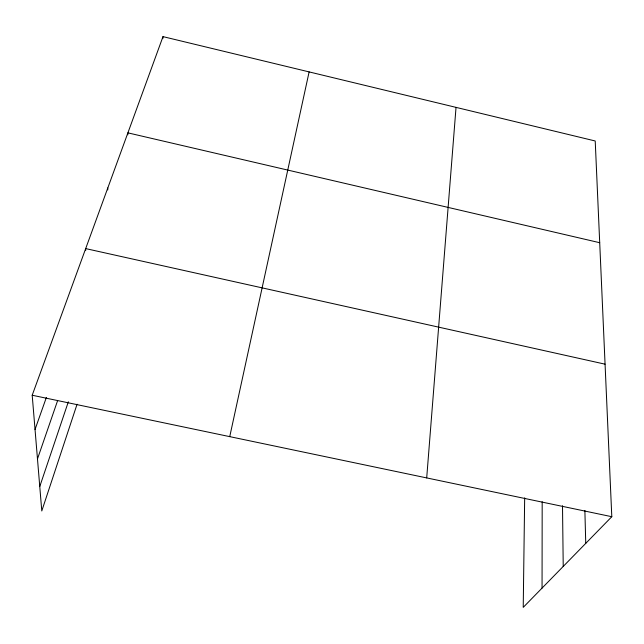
<?xml version="1.0" encoding="UTF-8"?>
<svg xmlns="http://www.w3.org/2000/svg" width="644" height="644" viewBox="0 0 644 644"><rect width="100%" height="100%" fill="white"/><g stroke="black" fill="none" stroke-linecap="round" stroke-linejoin="round"><path stroke-width="0.97" d="M542.055 588.101L542.184 501.732M524.667 497.86L523.226 607.373L611.8 516.705L595.217 140.98L162.996 36.628L32.2 395.239L41.788 510.958L77.071 404.239M107.757 189.924L107.806 187.935M127.81 134.821L127.898 132.857L599.709 242.708M162.843 38.616L162.996 36.628M426.698 477.912L456.033 107.379M229.739 436.632L309.12 71.903M39.759 486.526L68.336 401.816M37.473 458.939L57.63 400.56M35.034 429.476L46.376 397.453M32.2 395.239L611.8 516.705M605.07 364.174L85.684 248.6L85.684 250.58M584.873 510.442L585.75 543.375M562.502 505.757L563.226 566.43"/></g></svg>
